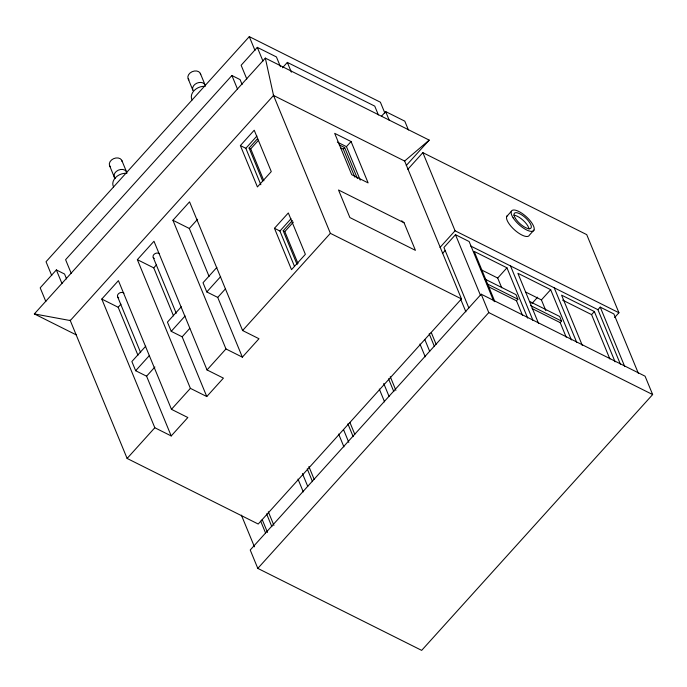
<?xml version="1.0" encoding="UTF-8"?>
<svg xmlns="http://www.w3.org/2000/svg" width="687" height="687" viewBox="0 0 687 687"><rect width="100%" height="100%" fill="white"/><g stroke="black" fill="none" stroke-linecap="round" stroke-linejoin="round"><path stroke-width="1.03" d="M384.866 113.089L380.392 102.208L249.287 36.626L46.029 261.738L51.74 275.573M66.57 278.922L64.552 274.027L56.36 269.922L40.189 287.827L45.84 301.541M242.107 84.501L240.089 79.606L231.897 75.51L65.6 259.695L71.25 273.4M280.459 66.725L276.423 56.935L257.307 47.369L241.137 65.274L246.788 78.988M76.515 335.024L34.35 313.925L265.328 58.12L429.195 140.105L406.24 165.524M282.503 67.773L287.346 62.397L374.75 106.124L378.382 114.935M265.328 58.12L273.538 95.45L70.28 320.563L34.35 313.925M101.788 299.06L118.413 280.639L171.458 409.323L187.843 417.524L171.209 435.944L154.824 427.743L101.788 299.06L118.173 307.261L137.95 355.248M137.357 259.66L153.982 241.249L207.027 369.932L223.412 378.133L206.778 396.545L190.393 388.353L137.357 259.66L153.742 267.861L173.519 315.857M172.926 220.269L189.552 201.849L242.597 330.533L258.982 338.734L242.356 357.154L225.963 348.953L172.926 220.269L189.311 228.47L209.097 276.457M240.373 145.575L254.224 130.221L271.279 171.587L257.419 186.933L240.373 145.575L245.834 148.306L260.854 184.743M245.834 148.306L256.921 136.026M262.649 180.939L249.089 148.049L257.616 138.602M263.885 180.793L250.729 148.864L258.544 140.208M118.173 307.261L120.946 304.186M153.742 267.861L156.516 264.796M189.311 228.47L197.624 219.256M145.73 346.188L131.87 361.542L135.665 370.731L146.589 376.193L171.209 435.944M181.299 306.797L167.439 322.143L171.235 331.332L182.158 336.802L206.778 396.545M216.869 267.398L203.017 282.752L206.804 291.941L217.727 297.411L242.356 357.154M135.665 370.731L149.517 355.385M171.235 331.332L185.086 315.986M206.804 291.941L220.656 276.595M354.844 177.177L343.277 149.122L344.668 147.585L339.206 144.854M360.254 180.14L346.446 146.649L351.066 141.539L334.681 133.338L351.727 174.704L368.12 182.897L351.066 141.539M274.465 228.299L288.325 212.953L305.372 254.319L291.511 269.665L274.465 228.299L279.927 231.03L294.543 266.487M146.589 376.193L154.901 366.987M182.158 336.802L189.775 328.36M217.727 297.411L225.345 288.961M381.517 116.197L385.673 111.595L404.789 121.161L408.422 129.972M279.927 231.03L291.013 218.758M297.145 264.641L283.19 230.772L292.422 220.544M297.986 263.525L284.822 231.596L293.349 222.15M404.428 160.535L461.466 298.914L258.209 524.026L127.112 458.444L154.824 427.743M171.458 409.323L190.393 388.353M207.027 369.932L225.963 348.953M242.597 330.533L330.37 233.331L273.323 94.943M407.795 169.328L422.857 152.643L586.724 234.628L618.935 312.757L614.625 317.523M439.998 247.457L455.06 230.772L422.857 152.643M493.644 300.992L469.135 241.532L455.481 234.696L443.931 247.492L468.843 307.939M442.385 253.597L445.236 250.437M506.697 216.482L511.317 211.364M534.022 230.025L529.411 235.134A14.805 5.384 42.1 0 1 514.408 229.776A14.805 5.384 42.1 0 1 507.65 215.443M481.201 294.199L250.223 550.004L257.805 568.389L421.672 650.374L652.65 394.57L645.076 376.184L481.201 294.199L488.775 312.585L652.65 394.57M501.725 287.767L497.714 278.046L506.954 267.818L474.185 251.416L494.906 301.705M257.805 568.389L488.775 312.585M522.524 315.376L516.495 300.76L517.886 299.223L515.989 294.629L485.091 279.171M531.927 303.534L537.663 297.179M545.822 310.601L541.416 299.91L550.656 289.674L517.886 273.28L538.608 323.568M566.225 337.24L560.197 322.624L561.588 321.087L559.69 316.492L529.72 301.499M609.876 358.983L591.584 314.612L594.358 311.537L561.58 295.144L582.31 345.432M620.387 364.179L597.922 309.674L600.232 307.123L613.886 313.95L638.395 373.41M429.195 140.105L404.634 161.041L273.538 95.45M337.343 142.097L346.446 146.649M340.546 147.757L343.277 149.122M455.06 230.772L618.935 312.757M470.629 245.989L597.922 309.674M562.559 300.09L591.584 314.612M404.068 222.777L338.511 189.981L349.881 217.556L415.429 250.351L404.068 222.777L401.689 220.776M249.089 148.049L250.729 148.864M480.866 269.613L497.714 278.046M525.495 291.949L541.416 299.91M486.98 283.765L517.886 299.223M530.682 305.629L561.588 321.087M488.405 286.702L516.495 300.76M532.107 308.566L560.197 322.624M330.37 233.331L461.466 298.914M283.19 230.772L284.822 231.596M600.232 307.123L624.741 366.583M594.358 311.537L615.08 361.826M554.229 287.819L576.694 342.324M550.656 289.674L571.386 339.962M510.527 265.955L532.992 320.46M506.954 267.818L527.685 318.107M455.481 234.696L480.393 295.152M385.673 111.595L389.306 120.405M460.599 299L465.88 311.812M431.247 332.465L436.125 344.299M429.186 333.788L434.467 346.6M424.798 339.464L429.701 351.358M344.668 147.585L357.429 178.543M419.946 344.015L425.236 356.836M287.346 62.397L291.382 72.195M257.307 47.369L262.958 61.074M390.276 376.716L395.892 390.353M249.287 36.626L254.997 50.46M388.533 378.812L393.823 391.624M383.741 383.492L389.048 396.382M379.293 389.04L384.583 401.861M231.897 75.51L237.547 89.216M349.941 422.514L354.818 434.347M347.888 423.827L353.17 436.649M200.321 73.38L205.061 84.87A6.664 4.938 -22.4 0 0 196.826 83.196A6.664 4.938 -22.4 0 0 192.944 90.392L188.204 78.902M343.5 429.512L348.807 442.394M338.648 434.064L343.929 446.885M308.884 466.55L314.165 479.363M307.235 468.852L312.516 481.673M302.435 473.541L307.75 486.422M297.995 479.088L303.276 491.901M268.316 511.781L273.941 525.426M121.797 160.363L126.528 171.853M266.582 513.876L271.863 526.697M262.194 519.552L267.501 532.434M153.227 257.453L176.241 313.281M260.691 521.158L265.586 533.052M109.68 165.876L114.411 177.366M241.377 515.121L254.448 546.835M117.657 296.844L140.672 352.68M56.36 269.922L62.01 283.628M70.065 320.056L127.112 458.444M154.283 258.475A3.701 2.739 -22.4 0 1 154.189 254.233A3.701 2.739 -22.4 0 1 159.53 253.804M118.714 297.875A3.701 2.739 -22.4 0 1 118.619 293.624A3.701 2.739 -22.4 0 1 123.961 293.194M513.885 215.229A11.104 4.036 42.1 0 1 523.211 220.381A11.104 4.036 42.1 0 1 529.016 229.072M115.184 178.422A6.664 4.938 -22.4 0 1 118.293 170.178A6.664 4.938 -22.4 0 1 126.889 173.09M113.595 186.916A11.104 8.227 -22.4 0 1 115.571 177.572A11.104 8.227 -22.4 0 1 126.709 173.296M110.444 166.932A6.664 4.938 -22.4 0 1 113.553 158.688A6.664 4.938 -22.4 0 1 122.149 161.6M192.128 99.941A11.104 8.227 -22.4 0 1 194.103 90.598A11.104 8.227 -22.4 0 1 205.241 86.322M188.977 79.95A6.664 4.938 -22.4 0 1 192.085 71.714A6.664 4.938 -22.4 0 1 200.681 74.625M515.422 218.406A11.104 4.036 42.1 0 0 530.416 228.496A11.104 4.036 42.1 0 0 522.172 215.177A11.104 4.036 42.1 0 0 515.422 218.406M513.103 217.788A14.805 5.384 42.1 0 0 533.078 231.055A14.805 5.384 42.1 0 0 521.837 213.228A14.805 5.384 42.1 0 0 513.103 217.788"/></g></svg>
